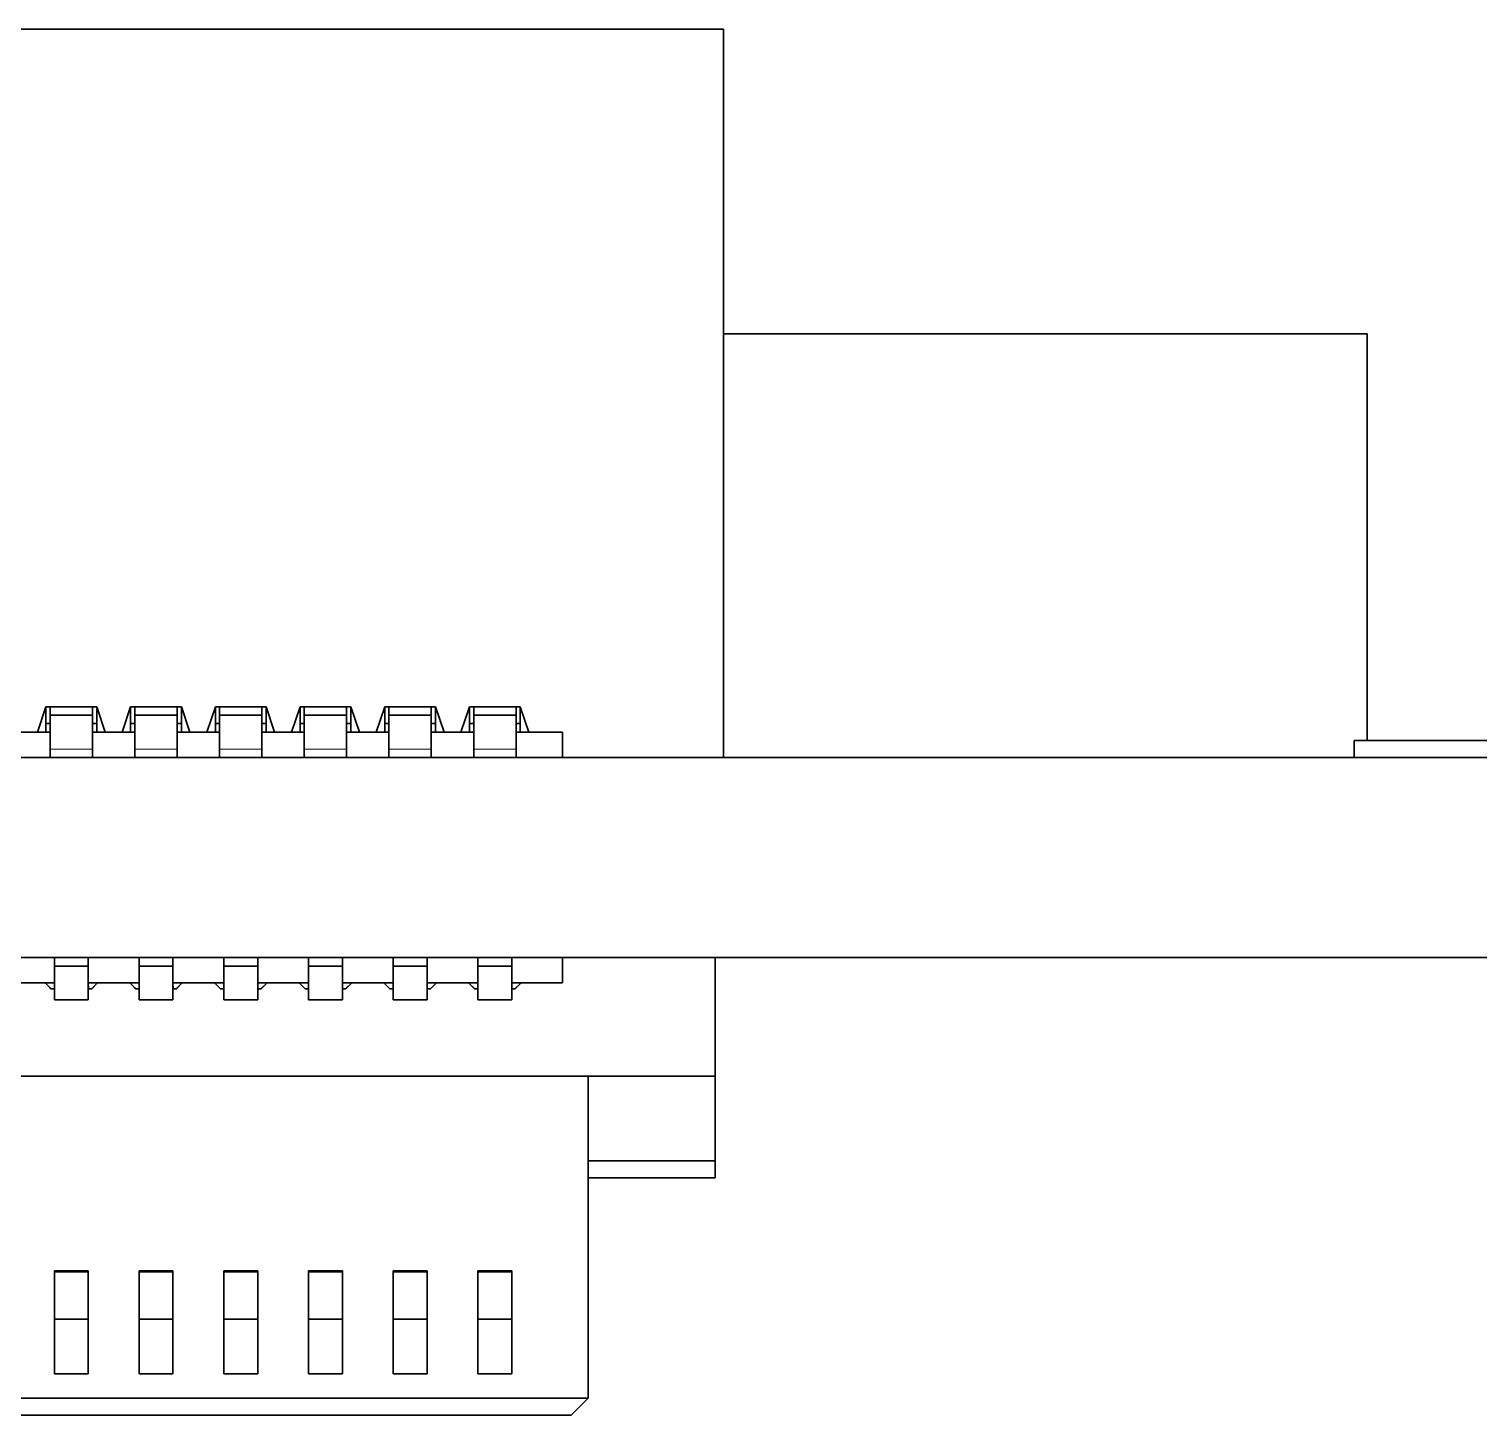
# Model space of a CAD drawing. Extents: x 415 to 970, y 249 to 591.
# Drawn here: x 604.75 to 613.31, y 525.6 to 533.78 of the extents above; entities that cross this region are included whole.
import ezdxf

# ---------------------------------------------------------------- set-up
doc = ezdxf.new("R2010")
doc.units = 0

msp = doc.modelspace()

# ---------------------------------------------------------------- linework, layer by layer
at = {"color": 7, "lineweight": 35, "ltscale": 0.279999}
msp.add_line((608.8488, 533.7822), (597.6489, 533.7822), dxfattribs=at)
at = {"color": 7, "lineweight": 35, "ltscale": 0.1075}
msp.add_line((608.8488, 533.7822), (608.8488, 529.4822), dxfattribs=at)
at = {"color": 7, "lineweight": 35, "ltscale": 0.095001}
msp.add_line((608.8488, 531.9822), (612.6489, 531.9822), dxfattribs=at)
at = {"color": 7, "lineweight": 35, "ltscale": 0.059999}
msp.add_line((612.6489, 531.9822), (612.6489, 529.5823), dxfattribs=at)
at = {"color": 7, "lineweight": 35, "ltscale": 0.003952}
for p, q in [((604.7988, 529.6323), (604.8488, 529.7822)), ((605.1489, 529.7822), (605.1989, 529.6323)), ((605.2988, 529.6323), (605.3488, 529.7822)), ((605.6489, 529.7822), (605.6989, 529.6323)), ((605.7988, 529.6323), (605.8488, 529.7822)), ((606.1489, 529.7822), (606.1989, 529.6323)), ((606.2988, 529.6323), (606.3488, 529.7822)), ((606.6489, 529.7822), (606.6989, 529.6323)), ((606.7988, 529.6323), (606.8488, 529.7822)), ((607.1489, 529.7822), (607.1989, 529.6323)), ((607.2988, 529.6323), (607.3488, 529.7822)), ((607.6489, 529.7822), (607.6989, 529.6323))]:
    msp.add_line(p, q, dxfattribs=at)
at = {"color": 7, "lineweight": 35, "ltscale": 0.007501}
for p, q in [((605.1489, 529.7822), (604.8488, 529.7822)), ((605.6489, 529.7822), (605.3488, 529.7822)), ((606.1489, 529.7822), (605.8488, 529.7822)), ((606.6489, 529.7822), (606.3488, 529.7822)), ((607.1489, 529.7822), (606.8488, 529.7822)), ((607.6489, 529.7822), (607.3488, 529.7822))]:
    msp.add_line(p, q, dxfattribs=at)
at = {"color": 7, "lineweight": 35, "ltscale": 0.003749}
for p, q in [((604.8488, 529.7822), (604.8488, 529.6323)), ((605.1489, 529.6323), (605.1489, 529.7822)), ((605.3488, 529.7822), (605.3488, 529.6323)), ((605.6489, 529.6323), (605.6489, 529.7822)), ((605.8488, 529.7822), (605.8488, 529.6323)), ((606.1489, 529.6323), (606.1489, 529.7822)), ((606.3488, 529.7822), (606.3488, 529.6323)), ((606.6489, 529.6323), (606.6489, 529.7822)), ((606.8488, 529.7822), (606.8488, 529.6323)), ((607.1489, 529.6323), (607.1489, 529.7822)), ((607.3488, 529.7822), (607.3488, 529.6323)), ((607.6489, 529.6323), (607.6489, 529.7822))]:
    msp.add_line(p, q, dxfattribs=at)
at = {"color": 7, "lineweight": 35, "ltscale": 0.00125}
for p, q in [((604.8738, 529.7322), (604.8738, 529.7822)), ((605.1238, 529.7822), (605.1238, 529.7322)), ((605.3738, 529.7322), (605.3738, 529.7822)), ((605.6238, 529.7822), (605.6238, 529.7322)), ((605.8738, 529.7322), (605.8738, 529.7822)), ((606.1238, 529.7822), (606.1238, 529.7322)), ((606.3738, 529.7322), (606.3738, 529.7822)), ((606.6238, 529.7822), (606.6238, 529.7322)), ((606.8738, 529.7322), (606.8738, 529.7822)), ((607.1238, 529.7822), (607.1238, 529.7322)), ((607.3738, 529.7322), (607.3738, 529.7822)), ((607.6238, 529.7822), (607.6238, 529.7322)), ((604.7988, 529.6323), (604.8488, 529.6323)), ((605.1489, 529.6323), (605.1989, 529.6323)), ((605.2988, 529.6323), (605.3488, 529.6323)), ((605.6489, 529.6323), (605.6989, 529.6323)), ((605.7988, 529.6323), (605.8488, 529.6323)), ((606.1489, 529.6323), (606.1989, 529.6323)), ((606.2988, 529.6323), (606.3488, 529.6323)), ((606.6489, 529.6323), (606.6989, 529.6323)), ((606.7988, 529.6323), (606.8488, 529.6323)), ((607.1489, 529.6323), (607.1989, 529.6323)), ((607.2988, 529.6323), (607.3488, 529.6323)), ((607.6489, 529.6323), (607.6989, 529.6323)), ((604.8738, 529.5322), (604.8738, 529.4822)), ((605.1238, 529.4822), (605.1238, 529.5322)), ((605.3738, 529.5322), (605.3738, 529.4822)), ((605.6238, 529.4822), (605.6238, 529.5322)), ((605.8738, 529.5322), (605.8738, 529.4822)), ((606.1238, 529.4822), (606.1238, 529.5322)), ((606.3738, 529.5322), (606.3738, 529.4822)), ((606.6238, 529.4822), (606.6238, 529.5322)), ((606.8738, 529.5322), (606.8738, 529.4822)), ((607.1238, 529.4822), (607.1238, 529.5322)), ((607.3738, 529.5322), (607.3738, 529.4822)), ((607.6238, 529.4822), (607.6238, 529.5322)), ((604.8989, 528.3018), (604.8989, 528.2518)), ((604.8989, 528.3018), (604.8989, 528.2518)), ((605.0988, 528.2518), (605.0988, 528.3018)), ((605.0988, 528.2518), (605.0988, 528.3018)), ((605.0988, 528.3018), (605.0988, 528.2518)), ((605.3989, 528.3018), (605.3989, 528.2518)), ((605.3989, 528.3018), (605.3989, 528.2518)), ((605.5988, 528.2518), (605.5988, 528.3018)), ((605.5988, 528.2518), (605.5988, 528.3018)), ((605.5988, 528.3018), (605.5988, 528.2518)), ((605.8989, 528.3018), (605.8989, 528.2518)), ((605.8989, 528.3018), (605.8989, 528.2518)), ((606.0988, 528.3018), (606.0988, 528.2518)), ((606.0988, 528.2518), (606.0988, 528.3018)), ((606.0988, 528.2518), (606.0988, 528.3018)), ((606.3989, 528.3018), (606.3989, 528.2518)), ((606.3989, 528.3018), (606.3989, 528.2518)), ((606.5988, 528.2518), (606.5988, 528.3018)), ((606.5988, 528.3018), (606.5988, 528.2518)), ((606.5988, 528.2518), (606.5988, 528.3018)), ((606.8989, 528.3018), (606.8989, 528.2518)), ((606.8989, 528.3018), (606.8989, 528.2518)), ((607.0988, 528.2518), (607.0988, 528.3018)), ((607.0988, 528.3018), (607.0988, 528.2518)), ((607.0988, 528.2518), (607.0988, 528.3018)), ((607.3989, 528.3018), (607.3989, 528.2518)), ((607.3989, 528.3018), (607.3989, 528.2518)), ((607.5988, 528.2518), (607.5988, 528.3018)), ((607.5988, 528.3018), (607.5988, 528.2518)), ((607.5988, 528.2518), (607.5988, 528.3018)), ((608.0988, 527.0018), (608.0488, 527.0018)), ((608.0488, 527.0018), (608.0988, 527.0018))]:
    msp.add_line(p, q, dxfattribs=at)
at = {"color": 7, "lineweight": 35, "ltscale": 0.00062561}
for p, q in [((604.8488, 529.6823), (604.8738, 529.6823)), ((605.1238, 529.6823), (605.1489, 529.6823)), ((605.3488, 529.6823), (605.3738, 529.6823)), ((605.6238, 529.6823), (605.6489, 529.6823)), ((605.8488, 529.6823), (605.8738, 529.6823)), ((606.1238, 529.6823), (606.1489, 529.6823)), ((606.3488, 529.6823), (606.3738, 529.6823)), ((606.6238, 529.6823), (606.6489, 529.6823)), ((606.8488, 529.6823), (606.8738, 529.6823)), ((607.1238, 529.6823), (607.1489, 529.6823)), ((607.3738, 529.6823), (607.3488, 529.6823)), ((607.6489, 529.6823), (607.6238, 529.6823)), ((604.8488, 529.6323), (604.8738, 529.6323)), ((605.1238, 529.6323), (605.1489, 529.6323)), ((605.3488, 529.6323), (605.3738, 529.6323)), ((605.6238, 529.6323), (605.6489, 529.6323)), ((605.8488, 529.6323), (605.8738, 529.6323)), ((606.1238, 529.6323), (606.1489, 529.6323)), ((606.3488, 529.6323), (606.3738, 529.6323)), ((606.6238, 529.6323), (606.6489, 529.6323)), ((606.8488, 529.6323), (606.8738, 529.6323)), ((607.1238, 529.6323), (607.1489, 529.6323)), ((607.3738, 529.6323), (607.3488, 529.6323)), ((607.6489, 529.6323), (607.6238, 529.6323))]:
    msp.add_line(p, q, dxfattribs=at)
at = {"color": 7, "lineweight": 35, "ltscale": 0.005}
for p, q in [((604.8738, 529.5322), (604.8738, 529.7322)), ((605.1238, 529.5322), (605.1238, 529.7322)), ((605.3738, 529.5322), (605.3738, 529.7322)), ((605.6238, 529.5322), (605.6238, 529.7322)), ((605.8738, 529.5322), (605.8738, 529.7322)), ((606.1238, 529.5322), (606.1238, 529.7322)), ((606.3738, 529.5322), (606.3738, 529.7322)), ((606.6238, 529.5322), (606.6238, 529.7322)), ((606.8738, 529.5322), (606.8738, 529.7322)), ((607.1238, 529.5322), (607.1238, 529.7322)), ((607.3738, 529.5322), (607.3738, 529.7322)), ((607.6238, 529.5322), (607.6238, 529.7322)), ((607.8989, 529.6323), (607.6989, 529.6323)), ((604.8989, 528.2518), (604.8989, 528.0518)), ((604.8989, 528.2518), (604.8989, 528.0518)), ((605.0988, 528.2518), (605.0988, 528.0518)), ((605.0988, 528.2518), (605.0988, 528.0518)), ((605.3989, 528.2518), (605.3989, 528.0518)), ((605.3989, 528.2518), (605.3989, 528.0518)), ((605.5988, 528.2518), (605.5988, 528.0518)), ((605.5988, 528.2518), (605.5988, 528.0518)), ((605.8989, 528.2518), (605.8989, 528.0518)), ((605.8989, 528.2518), (605.8989, 528.0518)), ((606.0988, 528.2518), (606.0988, 528.0518)), ((606.0988, 528.2518), (606.0988, 528.0518)), ((606.3989, 528.2518), (606.3989, 528.0518)), ((606.3989, 528.2518), (606.3989, 528.0518)), ((606.5988, 528.2518), (606.5988, 528.0518)), ((606.5988, 528.2518), (606.5988, 528.0518)), ((606.8989, 528.2518), (606.8989, 528.0518)), ((606.8989, 528.2518), (606.8989, 528.0518)), ((607.0988, 528.2518), (607.0988, 528.0518)), ((607.0988, 528.2518), (607.0988, 528.0518)), ((607.3989, 528.2518), (607.3989, 528.0518)), ((607.3989, 528.2518), (607.3989, 528.0518)), ((607.5988, 528.2518), (607.5988, 528.0518)), ((607.5988, 528.2518), (607.5988, 528.0518))]:
    msp.add_line(p, q, dxfattribs=at)
at = {"color": 7, "lineweight": 35, "ltscale": 0.00625}
for p, q in [((605.1238, 529.7322), (604.8738, 529.7322)), ((605.6238, 529.7322), (605.3738, 529.7322)), ((606.1238, 529.7322), (605.8738, 529.7322)), ((606.6238, 529.7322), (606.3738, 529.7322)), ((607.1238, 529.7322), (606.8738, 529.7322)), ((607.6238, 529.7322), (607.3738, 529.7322)), ((608.7988, 528.3018), (608.7988, 528.0518)), ((608.7988, 528.0518), (608.7988, 528.3018))]:
    msp.add_line(p, q, dxfattribs=at)
at = {"color": 7, "lineweight": 35, "ltscale": 0.002499}
for p, q in [((604.7988, 529.6323), (604.6989, 529.6323)), ((605.2988, 529.6323), (605.1989, 529.6323)), ((605.7988, 529.6323), (605.6989, 529.6323)), ((606.2988, 529.6323), (606.1989, 529.6323)), ((606.7988, 529.6323), (606.6989, 529.6323)), ((607.2988, 529.6323), (607.1989, 529.6323)), ((608.0488, 527.1017), (608.0488, 527.0018)), ((608.7988, 527.1017), (608.7988, 527.0018)), ((608.7988, 527.1017), (608.7988, 527.0018)), ((608.7988, 527.0018), (608.7988, 527.1017))]:
    msp.add_line(p, q, dxfattribs=at)
at = {"color": 7, "lineweight": 35, "ltscale": 0.003751}
for p, q in [((607.8989, 529.4822), (607.8989, 529.6323)), ((607.8989, 528.3018), (607.8989, 528.1517)), ((607.8989, 528.3018), (607.8989, 528.1517))]:
    msp.add_line(p, q, dxfattribs=at)
at = {"color": 7, "lineweight": 35, "ltscale": 0.02542}
msp.add_line((612.5717, 529.5823), (613.5884, 529.5823), dxfattribs=at)
at = {"color": 7, "lineweight": 35, "ltscale": 0.002501}
for p, q in [((612.5717, 529.5823), (612.5717, 529.4822)), ((607.9489, 525.6017), (607.8488, 525.6017)), ((607.8488, 525.6017), (607.9489, 525.6017))]:
    msp.add_line(p, q, dxfattribs=at)
at = {"color": 7, "lineweight": 13, "ltscale": 0.00625}
for p, q in [((605.1238, 529.5322), (604.8738, 529.5322)), ((605.6238, 529.5322), (605.3738, 529.5322)), ((606.1238, 529.5322), (605.8738, 529.5322)), ((606.6238, 529.5322), (606.3738, 529.5322)), ((607.1238, 529.5322), (606.8738, 529.5322)), ((607.6238, 529.5322), (607.3738, 529.5322))]:
    msp.add_line(p, q, dxfattribs=at)
at = {"color": 7, "lineweight": 35}
for p, q in [((617.7488, 529.4822), (588.7488, 529.4822)), ((617.7488, 528.3022), (588.7488, 528.3022))]:
    msp.add_line(p, q, dxfattribs=at)
at = {"color": 7, "lineweight": 35, "ltscale": 0.004999}
for p, q in [((605.0988, 528.3018), (604.8989, 528.3018)), ((605.0988, 528.3018), (604.8989, 528.3018)), ((605.5988, 528.3018), (605.3989, 528.3018)), ((605.5988, 528.3018), (605.3989, 528.3018)), ((606.0988, 528.3018), (605.8989, 528.3018)), ((606.0988, 528.3018), (605.8989, 528.3018)), ((606.5988, 528.3018), (606.3989, 528.3018)), ((606.5988, 528.3018), (606.3989, 528.3018)), ((607.0988, 528.3018), (606.8989, 528.3018)), ((607.0988, 528.3018), (606.8989, 528.3018)), ((607.5988, 528.3018), (607.3989, 528.3018)), ((607.5988, 528.3018), (607.3989, 528.3018)), ((605.0988, 528.2518), (604.8989, 528.2518)), ((605.0988, 528.2518), (604.8989, 528.2518)), ((605.5988, 528.2518), (605.3989, 528.2518)), ((605.5988, 528.2518), (605.3989, 528.2518)), ((606.0988, 528.2518), (605.8989, 528.2518)), ((606.0988, 528.2518), (605.8989, 528.2518)), ((606.5988, 528.2518), (606.3989, 528.2518)), ((606.5988, 528.2518), (606.3989, 528.2518)), ((607.0988, 528.2518), (606.8989, 528.2518)), ((607.0988, 528.2518), (606.8989, 528.2518)), ((607.5988, 528.2518), (607.3989, 528.2518)), ((607.5988, 528.2518), (607.3989, 528.2518)), ((605.0988, 528.0518), (604.8989, 528.0518)), ((605.0988, 528.0518), (604.8989, 528.0518)), ((604.8989, 528.0518), (605.0988, 528.0518)), ((605.5988, 528.0518), (605.3989, 528.0518)), ((605.5988, 528.0518), (605.3989, 528.0518)), ((605.3989, 528.0518), (605.5988, 528.0518)), ((606.0988, 528.0518), (605.8989, 528.0518)), ((605.8989, 528.0518), (606.0988, 528.0518)), ((606.0988, 528.0518), (605.8989, 528.0518)), ((606.3989, 528.0518), (606.5988, 528.0518)), ((606.5988, 528.0518), (606.3989, 528.0518)), ((606.5988, 528.0518), (606.3989, 528.0518)), ((606.8989, 528.0518), (607.0988, 528.0518)), ((607.0988, 528.0518), (606.8989, 528.0518)), ((607.0988, 528.0518), (606.8989, 528.0518)), ((607.3989, 528.0518), (607.5988, 528.0518)), ((607.5988, 528.0518), (607.3989, 528.0518)), ((607.5988, 528.0518), (607.3989, 528.0518)), ((605.0988, 526.4518), (604.8989, 526.4518)), ((605.0988, 526.4518), (604.8989, 526.4518)), ((605.0988, 526.4463), (604.8989, 526.4463)), ((605.0988, 526.4463), (604.8989, 526.4463)), ((604.8989, 526.4463), (605.0988, 526.4463)), ((605.5988, 526.4518), (605.3989, 526.4518)), ((605.5988, 526.4518), (605.3989, 526.4518)), ((605.5988, 526.4463), (605.3989, 526.4463)), ((605.5988, 526.4463), (605.3989, 526.4463)), ((605.3989, 526.4463), (605.5988, 526.4463)), ((606.0988, 526.4518), (605.8989, 526.4518)), ((606.0988, 526.4518), (605.8989, 526.4518)), ((606.0988, 526.4463), (605.8989, 526.4463)), ((606.0988, 526.4463), (605.8989, 526.4463)), ((605.8989, 526.4463), (606.0988, 526.4463)), ((606.5988, 526.4518), (606.3989, 526.4518)), ((606.5988, 526.4518), (606.3989, 526.4518)), ((606.5988, 526.4463), (606.3989, 526.4463)), ((606.5988, 526.4463), (606.3989, 526.4463)), ((606.3989, 526.4463), (606.5988, 526.4463)), ((607.0988, 526.4518), (606.8989, 526.4518)), ((607.0988, 526.4518), (606.8989, 526.4518)), ((607.0988, 526.4463), (606.8989, 526.4463)), ((607.0988, 526.4463), (606.8989, 526.4463)), ((606.8989, 526.4463), (607.0988, 526.4463)), ((607.5988, 526.4518), (607.3989, 526.4518)), ((607.5988, 526.4518), (607.3989, 526.4518)), ((607.5988, 526.4463), (607.3989, 526.4463)), ((607.5988, 526.4463), (607.3989, 526.4463)), ((607.3989, 526.4463), (607.5988, 526.4463)), ((605.0988, 526.1668), (604.8989, 526.1668)), ((605.0988, 526.1668), (604.8989, 526.1668)), ((605.5988, 526.1668), (605.3989, 526.1668)), ((605.5988, 526.1668), (605.3989, 526.1668)), ((606.0988, 526.1668), (605.8989, 526.1668)), ((606.0988, 526.1668), (605.8989, 526.1668)), ((606.5988, 526.1668), (606.3989, 526.1668)), ((606.5988, 526.1668), (606.3989, 526.1668)), ((607.0988, 526.1668), (606.8989, 526.1668)), ((607.0988, 526.1668), (606.8989, 526.1668)), ((607.5988, 526.1668), (607.3989, 526.1668)), ((607.5988, 526.1668), (607.3989, 526.1668)), ((604.8989, 525.8446), (605.0988, 525.8446)), ((604.8989, 525.8446), (605.0988, 525.8446)), ((605.3989, 525.8446), (605.5988, 525.8446)), ((605.3989, 525.8446), (605.5988, 525.8446)), ((605.8989, 525.8446), (606.0988, 525.8446)), ((605.8989, 525.8446), (606.0988, 525.8446)), ((606.3989, 525.8446), (606.5988, 525.8446)), ((606.3989, 525.8446), (606.5988, 525.8446)), ((606.8989, 525.8446), (607.0988, 525.8446)), ((606.8989, 525.8446), (607.0988, 525.8446)), ((607.3989, 525.8446), (607.5988, 525.8446)), ((607.3989, 525.8446), (607.5988, 525.8446))]:
    msp.add_line(p, q, dxfattribs=at)
at = {"color": 7, "lineweight": 35, "ltscale": 0.003038}
for p, q in [((605.0988, 528.3018), (605.0988, 528.1802)), ((605.0988, 528.3018), (605.0988, 528.1802)), ((605.5988, 528.3018), (605.5988, 528.1802)), ((605.5988, 528.3018), (605.5988, 528.1802)), ((606.0988, 528.3018), (606.0988, 528.1802)), ((606.0988, 528.3018), (606.0988, 528.1802)), ((606.5988, 528.3018), (606.5988, 528.1802)), ((606.5988, 528.3018), (606.5988, 528.1802)), ((607.0988, 528.3018), (607.0988, 528.1802)), ((607.0988, 528.3018), (607.0988, 528.1802)), ((607.5988, 528.3018), (607.5988, 528.1802)), ((607.5988, 528.3018), (607.5988, 528.1802))]:
    msp.add_line(p, q, dxfattribs=at)
at = {"color": 7, "lineweight": 35, "ltscale": 0.022499}
msp.add_line((607.8989, 528.3018), (608.7988, 528.3018), dxfattribs=at)
msp.add_line((607.8989, 528.3018), (608.7988, 528.3018), dxfattribs=at)
at = {"color": 7, "lineweight": 35, "ltscale": 0.0175}
msp.add_line((608.7988, 528.3018), (608.7988, 527.6017), dxfattribs=at)
msp.add_line((608.7988, 528.3018), (608.7988, 527.6017), dxfattribs=at)
msp.add_line((608.7988, 528.3018), (608.7988, 527.6017), dxfattribs=at)
at = {"color": 7, "lineweight": 35, "ltscale": 0.002504}
for p, q in [((605.0988, 528.2518), (605.0988, 528.1516)), ((605.5988, 528.2518), (605.5988, 528.1516)), ((606.0988, 528.2518), (606.0988, 528.1516)), ((606.5988, 528.2518), (606.5988, 528.1516)), ((607.0988, 528.2518), (607.0988, 528.1516)), ((607.5988, 528.2518), (607.5988, 528.1516))]:
    msp.add_line(p, q, dxfattribs=at)
at = {"color": 7, "lineweight": 35, "ltscale": 0.004749}
for p, q in [((604.8438, 528.1517), (604.6539, 528.1517)), ((604.8438, 528.1517), (604.6539, 528.1517)), ((605.3438, 528.1517), (605.1539, 528.1517)), ((605.3438, 528.1517), (605.1539, 528.1517)), ((605.8438, 528.1517), (605.6539, 528.1517)), ((605.8438, 528.1517), (605.6539, 528.1517)), ((606.3438, 528.1517), (606.1539, 528.1517)), ((606.3438, 528.1517), (606.1539, 528.1517)), ((606.8438, 528.1517), (606.6539, 528.1517)), ((606.8438, 528.1517), (606.6539, 528.1517)), ((607.3438, 528.1517), (607.1539, 528.1517)), ((607.3438, 528.1517), (607.1539, 528.1517))]:
    msp.add_line(p, q, dxfattribs=at)
at = {"color": 7, "lineweight": 35, "ltscale": 0.001376}
for p, q in [((604.8989, 528.1517), (604.8438, 528.1517)), ((604.8989, 528.1517), (604.8438, 528.1517)), ((605.1539, 528.1517), (605.0988, 528.1517)), ((605.1539, 528.1517), (605.0988, 528.1517)), ((605.3989, 528.1517), (605.3438, 528.1517)), ((605.3989, 528.1517), (605.3438, 528.1517)), ((605.6539, 528.1517), (605.5988, 528.1517)), ((605.6539, 528.1517), (605.5988, 528.1517)), ((605.8989, 528.1517), (605.8438, 528.1517)), ((605.8989, 528.1517), (605.8438, 528.1517)), ((606.1539, 528.1517), (606.0988, 528.1517)), ((606.1539, 528.1517), (606.0988, 528.1517)), ((606.3989, 528.1517), (606.3438, 528.1517)), ((606.3989, 528.1517), (606.3438, 528.1517)), ((606.6539, 528.1517), (606.5988, 528.1517)), ((606.6539, 528.1517), (606.5988, 528.1517)), ((606.8989, 528.1517), (606.8438, 528.1517)), ((606.8989, 528.1517), (606.8438, 528.1517)), ((607.1539, 528.1517), (607.0988, 528.1517)), ((607.1539, 528.1517), (607.0988, 528.1517)), ((607.3989, 528.1517), (607.3438, 528.1517)), ((607.3989, 528.1517), (607.3438, 528.1517)), ((607.6539, 528.1517), (607.5988, 528.1517)), ((607.6539, 528.1517), (607.5988, 528.1517))]:
    msp.add_line(p, q, dxfattribs=at)
at = {"color": 7, "lineweight": 35, "ltscale": 0.001238}
for p, q in [((604.8438, 528.1517), (604.8788, 528.1168)), ((604.8438, 528.1517), (604.8788, 528.1168)), ((605.1188, 528.1168), (605.1539, 528.1517)), ((605.1188, 528.1168), (605.1539, 528.1517)), ((605.3438, 528.1517), (605.3788, 528.1168)), ((605.3438, 528.1517), (605.3788, 528.1168)), ((605.6188, 528.1168), (605.6539, 528.1517)), ((605.6188, 528.1168), (605.6539, 528.1517)), ((605.8438, 528.1517), (605.8788, 528.1168)), ((605.8438, 528.1517), (605.8788, 528.1168)), ((606.1188, 528.1168), (606.1539, 528.1517)), ((606.1188, 528.1168), (606.1539, 528.1517)), ((606.3438, 528.1517), (606.3788, 528.1168)), ((606.3438, 528.1517), (606.3788, 528.1168)), ((606.6188, 528.1168), (606.6539, 528.1517)), ((606.6188, 528.1168), (606.6539, 528.1517)), ((606.8438, 528.1517), (606.8788, 528.1168)), ((606.8438, 528.1517), (606.8788, 528.1168)), ((607.1188, 528.1168), (607.1539, 528.1517)), ((607.1188, 528.1168), (607.1539, 528.1517)), ((607.3438, 528.1517), (607.3788, 528.1168)), ((607.3438, 528.1517), (607.3788, 528.1168)), ((607.6188, 528.1168), (607.6539, 528.1517)), ((607.6188, 528.1168), (607.6539, 528.1517))]:
    msp.add_line(p, q, dxfattribs=at)
at = {"color": 7, "lineweight": 35, "ltscale": 0.00047798}
for p, q in [((604.8653, 528.1302), (604.8788, 528.1168)), ((605.3653, 528.1302), (605.3788, 528.1168)), ((605.8653, 528.1302), (605.8788, 528.1168)), ((606.3653, 528.1302), (606.3788, 528.1168)), ((606.8653, 528.1302), (606.8788, 528.1168))]:
    msp.add_line(p, q, dxfattribs=at)
at = {"color": 7, "lineweight": 35, "ltscale": 0.00036253}
for p, q in [((604.8788, 528.1168), (604.8686, 528.127)), ((605.3788, 528.1168), (605.3686, 528.127)), ((605.8788, 528.1168), (605.8686, 528.127)), ((606.3788, 528.1168), (606.3686, 528.127)), ((606.8788, 528.1168), (606.8686, 528.127))]:
    msp.add_line(p, q, dxfattribs=at)
at = {"color": 7, "lineweight": 35, "ltscale": 0.000500488}
for p, q in [((604.8989, 528.1168), (604.8788, 528.1168)), ((604.8989, 528.1168), (604.8788, 528.1168)), ((605.1188, 528.1168), (605.0988, 528.1168)), ((605.1188, 528.1168), (605.0988, 528.1168)), ((605.3989, 528.1168), (605.3788, 528.1168)), ((605.3989, 528.1168), (605.3788, 528.1168)), ((605.6188, 528.1168), (605.5988, 528.1168)), ((605.6188, 528.1168), (605.5988, 528.1168)), ((605.8989, 528.1168), (605.8788, 528.1168)), ((605.8989, 528.1168), (605.8788, 528.1168)), ((606.1188, 528.1168), (606.0988, 528.1168)), ((606.1188, 528.1168), (606.0988, 528.1168)), ((606.3989, 528.1168), (606.3788, 528.1168)), ((606.3989, 528.1168), (606.3788, 528.1168)), ((606.6188, 528.1168), (606.5988, 528.1168)), ((606.6188, 528.1168), (606.5988, 528.1168)), ((606.8989, 528.1168), (606.8788, 528.1168)), ((606.8989, 528.1168), (606.8788, 528.1168)), ((607.1188, 528.1168), (607.0988, 528.1168)), ((607.1188, 528.1168), (607.0988, 528.1168)), ((607.3989, 528.1168), (607.3788, 528.1168)), ((607.3989, 528.1168), (607.3788, 528.1168)), ((607.6188, 528.1168), (607.5988, 528.1168)), ((607.6188, 528.1168), (607.5988, 528.1168))]:
    msp.add_line(p, q, dxfattribs=at)
at = {"color": 7, "lineweight": 35, "ltscale": 0.000712585}
for p, q in [((605.0988, 528.1802), (605.0988, 528.1517)), ((605.0988, 528.1517), (605.0988, 528.1802)), ((605.5988, 528.1802), (605.5988, 528.1517)), ((605.5988, 528.1517), (605.5988, 528.1802)), ((606.0988, 528.1517), (606.0988, 528.1802)), ((606.0988, 528.1802), (606.0988, 528.1517)), ((606.5988, 528.1517), (606.5988, 528.1802)), ((606.5988, 528.1802), (606.5988, 528.1517)), ((607.0988, 528.1517), (607.0988, 528.1802)), ((607.0988, 528.1802), (607.0988, 528.1517)), ((607.5988, 528.1517), (607.5988, 528.1802)), ((607.5988, 528.1802), (607.5988, 528.1517))]:
    msp.add_line(p, q, dxfattribs=at)
at = {"color": 7, "lineweight": 35, "ltscale": 0.000874414}
for p, q in [((605.0988, 528.1517), (605.0993, 528.1168)), ((605.5988, 528.1517), (605.5993, 528.1168)), ((606.0988, 528.1517), (606.0993, 528.1168)), ((606.5988, 528.1517), (606.5993, 528.1168)), ((607.3989, 528.1517), (607.3984, 528.1168))]:
    msp.add_line(p, q, dxfattribs=at)
at = {"color": 7, "lineweight": 35, "ltscale": 0.001625}
for p, q in [((605.0988, 528.1168), (605.0988, 528.0518)), ((605.5988, 528.1168), (605.5988, 528.0518)), ((606.0988, 528.1168), (606.0988, 528.0518)), ((606.5988, 528.1168), (606.5988, 528.0518)), ((607.0988, 528.1168), (607.0988, 528.0518)), ((607.5988, 528.1168), (607.5988, 528.0518))]:
    msp.add_line(p, q, dxfattribs=at)
at = {"color": 7, "lineweight": 35, "ltscale": 0.00127}
for p, q in [((605.117, 528.1168), (605.1539, 528.1517)), ((605.617, 528.1168), (605.6539, 528.1517)), ((606.117, 528.1168), (606.1539, 528.1517)), ((606.617, 528.1168), (606.6539, 528.1517)), ((606.6539, 528.1517), (606.617, 528.1168)), ((607.3438, 528.1517), (607.3807, 528.1168)), ((607.6539, 528.1517), (607.617, 528.1168))]:
    msp.add_line(p, q, dxfattribs=at)
at = {"color": 7, "lineweight": 35, "ltscale": 0.000874329}
for p, q in [((607.0988, 528.1517), (607.0988, 528.1168)), ((607.5988, 528.1517), (607.5988, 528.1168))]:
    msp.add_line(p, q, dxfattribs=at)
at = {"color": 7, "lineweight": 35, "ltscale": 0.000490928}
msp.add_line((607.3788, 528.1168), (607.3649, 528.1306), dxfattribs=at)
at = {"color": 7, "lineweight": 35, "ltscale": 0.006125}
msp.add_line((607.8989, 528.1517), (607.6539, 528.1517), dxfattribs=at)
msp.add_line((607.8989, 528.1517), (607.6539, 528.1517), dxfattribs=at)
at = {"color": 7, "lineweight": 35, "ltscale": 0.003624}
msp.add_line((607.6539, 528.1517), (607.7988, 528.1517), dxfattribs=at)
at = {"color": 7, "lineweight": 35, "ltscale": 0.277499}
msp.add_line((597.6989, 527.6017), (608.7988, 527.6017), dxfattribs=at)
msp.add_line((597.6989, 527.6017), (608.7988, 527.6017), dxfattribs=at)
at = {"color": 7, "lineweight": 35, "ltscale": 0.239999}
for p, q in [((608.0488, 527.6017), (598.4489, 527.6017)), ((598.4489, 525.7017), (608.0488, 525.7017)), ((598.4489, 525.7017), (608.0488, 525.7017))]:
    msp.add_line(p, q, dxfattribs=at)
at = {"color": 7, "lineweight": 35, "ltscale": 0.01875}
for p, q in [((608.7988, 527.6017), (608.0488, 527.6017)), ((608.0488, 527.1017), (608.7988, 527.1017)), ((608.0488, 527.1017), (608.7988, 527.1017)), ((608.0488, 527.0018), (608.7988, 527.0018)), ((608.0488, 527.0018), (608.7988, 527.0018)), ((608.7988, 527.0018), (608.0488, 527.0018))]:
    msp.add_line(p, q, dxfattribs=at)
at = {"color": 7, "lineweight": 35, "ltscale": 0.0125}
for p, q in [((608.0488, 527.1017), (608.0488, 527.6017)), ((608.7988, 527.6017), (608.7988, 527.1017)), ((608.7988, 527.6017), (608.7988, 527.1017)), ((608.7988, 527.1017), (608.7988, 527.6017))]:
    msp.add_line(p, q, dxfattribs=at)
at = {"color": 7, "lineweight": 35, "ltscale": 0.047501}
msp.add_line((608.0488, 525.7017), (608.0488, 527.6017), dxfattribs=at)
msp.add_line((608.0488, 525.7017), (608.0488, 527.6017), dxfattribs=at)
at = {"color": 7, "lineweight": 35, "ltscale": 0.032501}
for p, q in [((608.0488, 525.7017), (608.0488, 527.0018)), ((608.0488, 527.0018), (608.0488, 525.7017)), ((608.0488, 525.7017), (608.0488, 527.0018))]:
    msp.add_line(p, q, dxfattribs=at)
at = {"color": 7, "lineweight": 35, "ltscale": 0.000137329}
for p, q in [((604.8989, 526.4518), (604.8989, 526.4463)), ((604.8989, 526.4518), (604.8989, 526.4463)), ((605.0988, 526.4518), (605.0988, 526.4463)), ((605.0988, 526.4518), (605.0988, 526.4463)), ((605.3989, 526.4518), (605.3989, 526.4463)), ((605.3989, 526.4518), (605.3989, 526.4463)), ((605.5988, 526.4518), (605.5988, 526.4463)), ((605.5988, 526.4518), (605.5988, 526.4463)), ((605.8989, 526.4518), (605.8989, 526.4463)), ((605.8989, 526.4518), (605.8989, 526.4463)), ((606.0988, 526.4518), (606.0988, 526.4463)), ((606.0988, 526.4518), (606.0988, 526.4463)), ((606.3989, 526.4518), (606.3989, 526.4463)), ((606.3989, 526.4518), (606.3989, 526.4463)), ((606.5988, 526.4518), (606.5988, 526.4463)), ((606.5988, 526.4518), (606.5988, 526.4463)), ((606.8989, 526.4518), (606.8989, 526.4463)), ((606.8989, 526.4518), (606.8989, 526.4463)), ((607.0988, 526.4518), (607.0988, 526.4463)), ((607.0988, 526.4518), (607.0988, 526.4463)), ((607.3989, 526.4518), (607.3989, 526.4463)), ((607.3989, 526.4518), (607.3989, 526.4463)), ((607.5988, 526.4518), (607.5988, 526.4463)), ((607.5988, 526.4518), (607.5988, 526.4463))]:
    msp.add_line(p, q, dxfattribs=at)
at = {"color": 7, "lineweight": 35, "ltscale": 0.006987}
for p, q in [((604.8989, 526.4463), (604.8989, 526.1668)), ((605.0988, 526.1668), (605.0988, 526.4463)), ((605.3989, 526.4463), (605.3989, 526.1668)), ((605.5988, 526.1668), (605.5988, 526.4463)), ((605.8989, 526.4463), (605.8989, 526.1668)), ((606.0988, 526.1668), (606.0988, 526.4463)), ((606.3989, 526.4463), (606.3989, 526.1668)), ((606.5988, 526.1668), (606.5988, 526.4463)), ((606.8989, 526.4463), (606.8989, 526.1668)), ((607.0988, 526.1668), (607.0988, 526.4463)), ((607.3989, 526.4463), (607.3989, 526.1668)), ((607.5988, 526.1668), (607.5988, 526.4463))]:
    msp.add_line(p, q, dxfattribs=at)
at = {"color": 7, "lineweight": 35, "ltscale": 0.004863}
for p, q in [((604.8989, 526.4463), (604.8989, 526.2518)), ((605.0988, 526.4463), (605.0988, 526.2518)), ((605.3989, 526.4463), (605.3989, 526.2518)), ((605.5988, 526.4463), (605.5988, 526.2518)), ((605.8989, 526.4463), (605.8989, 526.2518)), ((606.0988, 526.4463), (606.0988, 526.2518)), ((606.3989, 526.4463), (606.3989, 526.2518)), ((606.5988, 526.4463), (606.5988, 526.2518)), ((606.8989, 526.4463), (606.8989, 526.2518)), ((607.0988, 526.4463), (607.0988, 526.2518)), ((607.3989, 526.4463), (607.3989, 526.2518)), ((607.5988, 526.4463), (607.5988, 526.2518))]:
    msp.add_line(p, q, dxfattribs=at)
at = {"color": 7, "lineweight": 35, "ltscale": 0.015179}
for p, q in [((605.0988, 526.4518), (605.0988, 525.8446)), ((605.5988, 526.4518), (605.5988, 525.8446)), ((606.0988, 526.4518), (606.0988, 525.8446)), ((606.5988, 526.4518), (606.5988, 525.8446)), ((607.0988, 526.4518), (607.0988, 525.8446)), ((607.5988, 526.4518), (607.5988, 525.8446))]:
    msp.add_line(p, q, dxfattribs=at)
at = {"color": 7, "lineweight": 35, "ltscale": 0.002124}
for p, q in [((604.8989, 526.2518), (604.8989, 526.1668)), ((605.0988, 526.2518), (605.0988, 526.1668)), ((605.3989, 526.2518), (605.3989, 526.1668)), ((605.5988, 526.2518), (605.5988, 526.1668)), ((605.8989, 526.2518), (605.8989, 526.1668)), ((606.0988, 526.2518), (606.0988, 526.1668)), ((606.3989, 526.2518), (606.3989, 526.1668)), ((606.5988, 526.2518), (606.5988, 526.1668)), ((606.8989, 526.2518), (606.8989, 526.1668)), ((607.0988, 526.2518), (607.0988, 526.1668)), ((607.3989, 526.2518), (607.3989, 526.1668)), ((607.5988, 526.2518), (607.5988, 526.1668))]:
    msp.add_line(p, q, dxfattribs=at)
at = {"color": 7, "lineweight": 35, "ltscale": 0.008055}
for p, q in [((604.8989, 526.1668), (604.8989, 525.8446)), ((604.8989, 526.1668), (604.8989, 525.8446)), ((605.0988, 526.1668), (605.0988, 525.8446)), ((605.0988, 526.1668), (605.0988, 525.8446)), ((605.3989, 526.1668), (605.3989, 525.8446)), ((605.3989, 526.1668), (605.3989, 525.8446)), ((605.5988, 526.1668), (605.5988, 525.8446)), ((605.5988, 526.1668), (605.5988, 525.8446)), ((605.8989, 526.1668), (605.8989, 525.8446)), ((605.8989, 526.1668), (605.8989, 525.8446)), ((606.0988, 526.1668), (606.0988, 525.8446)), ((606.0988, 526.1668), (606.0988, 525.8446)), ((606.3989, 526.1668), (606.3989, 525.8446)), ((606.3989, 526.1668), (606.3989, 525.8446)), ((606.5988, 526.1668), (606.5988, 525.8446)), ((606.5988, 526.1668), (606.5988, 525.8446)), ((606.8989, 526.1668), (606.8989, 525.8446)), ((606.8989, 526.1668), (606.8989, 525.8446)), ((607.0988, 526.1668), (607.0988, 525.8446)), ((607.0988, 526.1668), (607.0988, 525.8446)), ((607.3989, 526.1668), (607.3989, 525.8446)), ((607.3989, 526.1668), (607.3989, 525.8446)), ((607.5988, 526.1668), (607.5988, 525.8446)), ((607.5988, 526.1668), (607.5988, 525.8446))]:
    msp.add_line(p, q, dxfattribs=at)
at = {"color": 7, "lineweight": 35, "ltscale": 0.003535}
for p, q in [((608.0488, 525.7017), (607.9489, 525.6017)), ((607.9489, 525.6017), (608.0488, 525.7017)), ((607.9489, 525.6017), (608.0488, 525.7017)), ((608.0488, 525.7017), (607.9489, 525.6017)), ((608.0488, 525.7017), (607.9489, 525.6017))]:
    msp.add_line(p, q, dxfattribs=at)
at = {"color": 7, "lineweight": 35, "ltscale": 0.235001}
msp.add_line((607.9489, 525.6017), (598.5488, 525.6017), dxfattribs=at)
msp.add_line((607.9489, 525.6017), (598.5488, 525.6017), dxfattribs=at)
msp.add_line((607.9489, 525.6017), (598.5488, 525.6017), dxfattribs=at)

doc.saveas('drawing.dxf')
